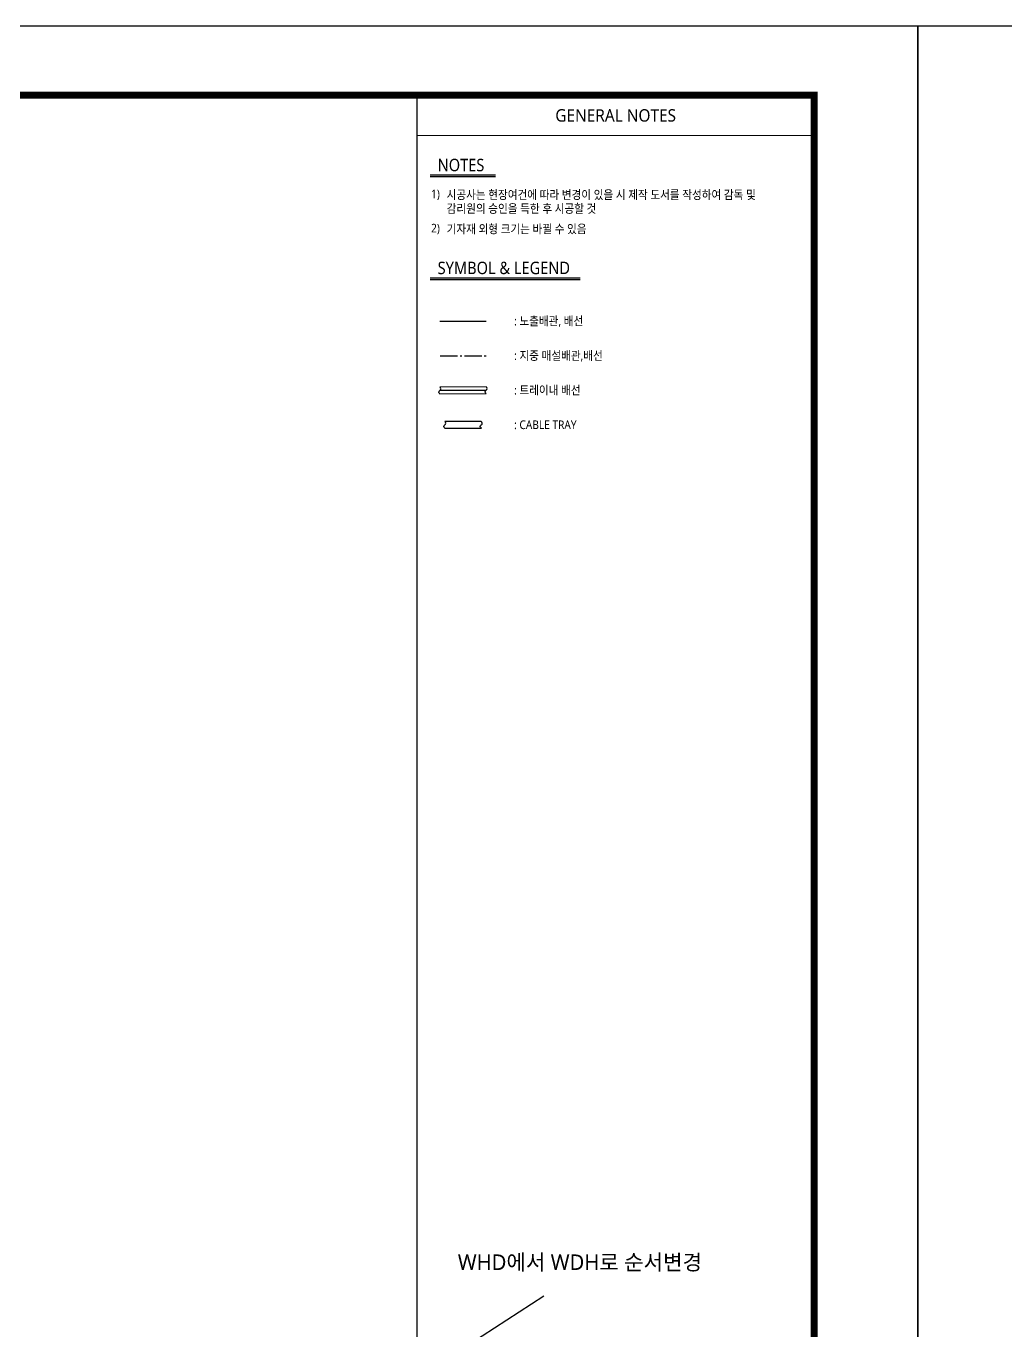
# Model space of a CAD drawing. Header units: millimetres. Extents: x 10297564 to 11610295, y -9287743 to -8409454.
# Drawn here: x 10666423 to 10723164, y -8916134 to -8840588 of the extents above; entities that cross this region are included whole.
import ezdxf
from ezdxf.enums import TextEntityAlignment as Align

# ---------------------------------------------------------------- set-up
doc = ezdxf.new("R2010")
doc.units = ezdxf.units.MM
doc.header["$LTSCALE"] = 100
doc.linetypes.add('CEN3', pattern=[14, 10, -1.5, 1, -1.5])
doc.layers.add('250725 수정사항', color=21, linetype='Continuous', plot=False)
for name, color, linetype in [('BOX', 7, 'Continuous'), ('BOX_Def', 8, 'Continuous'), ('E-SYM1', 3, 'Continuous'), ('E-TEXT-BOX', 7, 'Continuous'), ('LEGEND', 1, 'Continuous'), ('LVTRAY', 6, 'Continuous'), ('text', 7, 'Continuous')]:
    doc.layers.add(name, color=color, linetype=linetype)
doc.layers.add('TITLE', color=7, linetype='Continuous', lineweight=0)
doc.styles.add('MG', font='malgun.ttf')

# ---------------------------------------------------------------- blocks, each defined once
blk = doc.blocks.new('A$C78AD5414')
at = {"layer": 'BOX', "const_width": 2}
blk.add_lwpolyline([(40, 20), (40, 574), (811, 574), (811, 20)], close=True, dxfattribs=at)
at = {"layer": 'BOX_Def'}
blk.add_lwpolyline([(0, 0), (841, 0), (841, 594), (0, 594)], close=True, dxfattribs=at)

msp = doc.modelspace()

# ---------------------------------------------------------------- linework, layer by layer
at = {"layer": '250725 수정사항', "ltscale": 1.8}
msp.add_line((10686958.8, -8920208.7), (10696410.9, -8914102.8), dxfattribs=at)
at = {"layer": 'E-SYM1'}
for p, q in [((10689816.2, -8849198.7), (10693596.6, -8849198.7)), ((10689816.2, -8849198.7), (10693596.6, -8849198.7)), ((10693596.6, -8849322.6), (10689816.2, -8849322.6)), ((10689816.2, -8855155.8), (10698506.6, -8855155.8)), ((10689816.2, -8855155.8), (10698506.6, -8855155.8)), ((10689816.2, -8855155.8), (10698506.6, -8855155.8)), ((10689816.2, -8855155.8), (10698506.6, -8855155.8)), ((10698506.6, -8855279.7), (10689816.2, -8855279.7)), ((10698506.6, -8855279.7), (10689816.2, -8855279.7))]:
    msp.add_line(p, q, dxfattribs=at)
at = {"layer": 'E-TEXT-BOX', "linetype": 'ByBlock', "ltscale": 1.8}
msp.add_line((10689064, -8948787.5), (10689064, -8844587.5), dxfattribs=at)
at = {"layer": 'LEGEND', "color": 4, "ltscale": 0.7}
msp.add_line((10690388.1, -8857669.4), (10693069.7, -8857669.4), dxfattribs=at)
at = {"layer": 'LEGEND', "color": 4, "linetype": 'CEN3'}
msp.add_line((10690407.2, -8859669.4), (10693069.7, -8859669.4), dxfattribs=at)
at = {"layer": 'LEGEND', "color": 4, "ltscale": 0.5}
msp.add_line((10690407.2, -8861669.4), (10693069.7, -8861669.4), dxfattribs=at)
at = {"layer": 'LVTRAY'}
for points in [[(10690390.5, -8861879.7, -0.5963125), (10690385.8, -8861685.4, 0.5963125), (10690381, -8861491, 0.5963125)], [(10693074.4, -8861863.7, -0.5963125), (10693069.7, -8861669.4, 0.5963125), (10693065, -8861475, 0.5963125)], [(10690679.6, -8863863.7, -0.5963125), (10690674.9, -8863669.4, 0.5963125), (10690670.2, -8863475, 0.5963125)], [(10692787.7, -8863863.7, -0.5963125), (10692783, -8863669.4, 0.5963125), (10692778.2, -8863475, 0.5963125)]]:
    msp.add_lwpolyline(points, format="xyb", dxfattribs=at)
for points in [[(10693065, -8861475), (10690381, -8861491)], [(10690390.5, -8861879.7), (10690390.5, -8861879.7), (10693074.6, -8861863.8)], [(10692778.2, -8863475), (10690670.2, -8863475)], [(10690670.2, -8863858.3), (10690670.2, -8863863.8), (10692787.9, -8863863.8)]]:
    msp.add_lwpolyline(points, dxfattribs=at)
at = {"layer": 'TITLE'}
msp.add_line((10689064, -8846929), (10712064, -8846929), dxfattribs=at)

# ---------------------------------------------------------------- block references
at = {"layer": 'TITLE', "color": 4, "xscale": 200, "yscale": 200, "zscale": 200}
for p in [(10549864, -8959387.5), (10718064, -8959387.5)]:
    msp.add_blockref('A$C78AD5414', p, dxfattribs=at)

# ---------------------------------------------------------------- texts
at = {"layer": '250725 수정사항', "ltscale": 1.8, "style": 'MG'}
msp.add_text('WHD에서 WDH로 순서변경', height=900, dxfattribs=at).set_placement((10691425.5, -8912158.5), align=Align.MIDDLE_LEFT)
at = {"layer": 'text', "style": 'MG', "width": 0.95}
msp.add_text('GENERAL NOTES', height=720, dxfattribs=at).set_placement((10700564, -8845758.3), align=Align.MIDDLE_CENTER)
at = {"layer": 'text', "style": 'MG', "width": 0.9}
for s, height, p in [('NOTES', 720, (10690257.1, -8848992)), ('1)', 500, (10689873.6, -8850555)), ('시공사는 현장여건에 따라 변경이 있을 시 제작 도서를 작성하여 감독 및', 500, (10690777.6, -8850604.4)), ('감리원의 승인을 득한 후 시공할 것', 500, (10690777.6, -8851405.4)), ('2)', 500, (10689873.6, -8852537)), ('기자재 외형 크기는 바뀔 수 있음', 500, (10690777.6, -8852586.4)), ('SYMBOL & LEGEND', 720, (10690257.1, -8854949.1)), ('SYMBOL & LEGEND', 720, (10690257.1, -8854949.1))]:
    msp.add_text(s, height=height, dxfattribs=at).set_placement(p)
for s, p in [(': 노출배관, 배선', (10694682.8, -8857669.4)), (': 지중 매설배관,배선', (10694682.8, -8859669.4)), (': 트레이내 배선', (10694682.8, -8861669.4)), (': CABLE TRAY', (10694682.8, -8863669.4))]:
    msp.add_text(s, height=500, dxfattribs=at).set_placement(p, align=Align.MIDDLE_LEFT)

doc.saveas('drawing.dxf')
